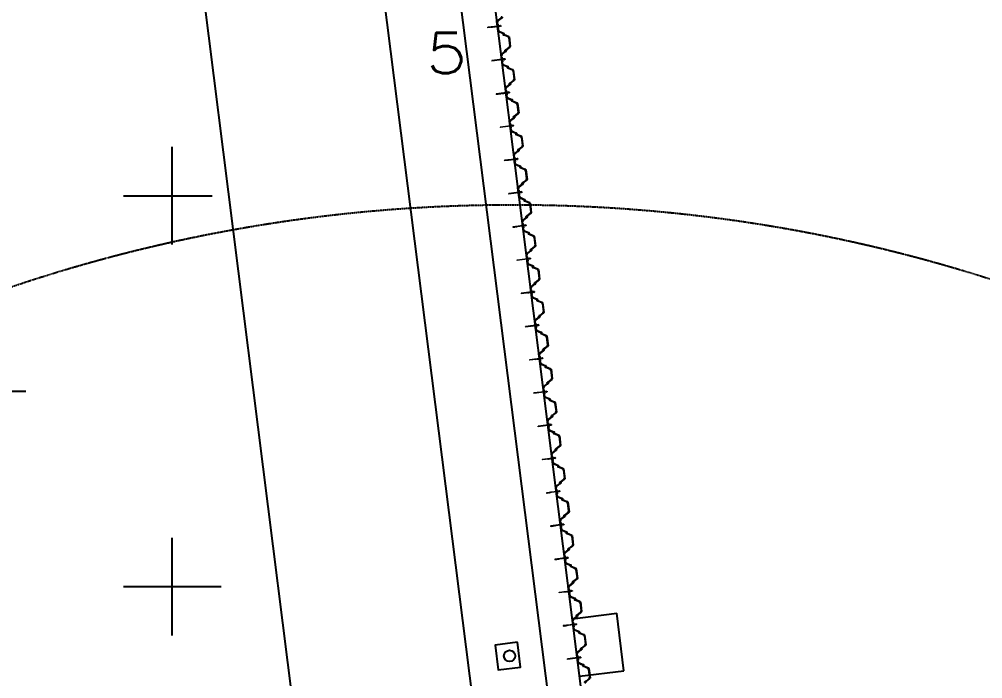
# Model space of a CAD drawing. Header units: inches. Extents: x 2621776591 to 2623670951, y 363331607 to 364354604.
# Drawn here: x 2622196166 to 2622239288, y 363661205 to 363690731 of the extents above; entities that cross this region are included whole.
import ezdxf

# ---------------------------------------------------------------- set-up
doc = ezdxf.new("R2010")
doc.units = ezdxf.units.IN
doc.header["$MEASUREMENT"] = 0
doc.linetypes.add('ACAD_ISO10W100', pattern=[18, 12, -3, 0, -3])
doc.linetypes.add('BORDERX2', pattern=[3.5, 1, -0.5, 1, -0.5, 0, -0.5])
for name, color, linetype in [('BOLLARD', 1, 'Continuous'), ('Bollard Nos.', 7, 'Continuous'), ('DIM', 8, 'Continuous'), ('FENDER', 1, 'Continuous'), ('PIER', 7, 'Continuous'), ('SHEETPILE', 9, 'Continuous'), ('TEXT2', 1, 'Continuous')]:
    doc.layers.add(name, color=color, linetype=linetype)
doc.layers.add('CRANE', color=7, linetype='Continuous', true_color=0x7f3f7f)
doc.styles.add('ROMANS', font='romans')
pattern_1 = [(345, (493164.8837858685, 2793723.272402522), (0.00246525140460151, 0.009200443495403375), [])]

# ---------------------------------------------------------------- blocks, each defined once
blk = doc.blocks.new('AU25D')
at = {"color": 7}
for p, q in [((-17.75, 10.5), (-17.75, 3.000437081158451)), ((-8.25, 9.5), (-8.25, 7.870285842249359)), ((6.545248191543577, -6.787101521733347), (-7.257391819077383, 5.64085136581707)), ((-5.75, 22.5), (17.85288811077771, 22.5)), ((-5.25, 12.5), (15.13794479972966, 12.5)), ((22.71786163413707, -18.04792223050753), (20.11312721772992, 7.997553924336897)), ((32.39452791679468, -14.31602513385769), (29.79332591397724, 11.6941294184071)), ((717.6054720832016, -14.31602513385769), (720.2066740860191, 11.6941294184071)), ((727.2821383658611, -18.04792223050571), (729.8868727822683, 7.997553924336897)), ((755.7499999999983, 22.5), (732.1471118892205, 22.5)), ((755.2499999999982, 12.5), (734.8620552002667, 12.5)), ((756.5452481915428, 6.787101521733347), (742.7426081809216, -5.64085136581707)), ((743.4547518084528, -6.787101521733347), (757.2573918190737, 5.64085136581707)), ((749.8497159067965, 10.5), (755.1199999999982, 10.5)), ((758.2499999999982, 9.5), (758.2499999999982, 7.870285842249359)), ((767.7499999999982, 10.5), (767.7499999999982, 3.000437081158451)), ((772.7178616341342, 18.04792223050571), (770.113127217729, -7.997553924336897)), ((776.0411521251635, 28.22840040445408), (884.4516152983097, 212.6682477956328)), ((782.3945279167938, 14.31602513385769), (779.7933259139763, -11.6941294184071)), ((785.7178184078231, 24.49650330780605), (873.3022127351968, 173.5047433868967)), ((906.0042368972807, 225), (1343.995763102714, 225)), ((937.9600775321112, 210.4999999999999), (1312.039922467884, 210.4999999999999)), ((1473.958847874833, 28.22840040445589), (1365.548384701686, 212.6682477956328)), ((1464.282181592173, 24.49650330780605), (1376.697787264799, 173.5047433868967)), ((1467.605472083202, 14.31602513385769), (1470.20667408602, -11.6941294184071)), ((1477.282138365861, 18.04792223050753), (1479.886872782267, -7.997553924336897)), ((1493.454751808453, 6.787101521733347), (1507.257391819074, -5.64085136581707)), ((1500.150284093199, 10.5), (1494.879999999998, 10.5)), ((-0.150284093202572, -10.5), (5.119999999998981, -10.5)), ((26.04115212516444, -28.22840040445589), (134.4516152983105, -212.6682477956328)), ((35.71781840782387, -24.49650330780605), (123.3022127351978, -173.5047433868967)), ((593.9957631027154, -225), (156.0042368972826, -225)), ((562.0399224678858, -210.4999999999999), (187.9600775321123, -210.4999999999999)), ((723.9588478748318, -28.22840040445408), (615.5483847016857, -212.6682477956328)), ((714.2821815921725, -24.49650330780605), (626.6977872648002, -173.5047433868967)), ((732.2499999999983, -10.5), (732.2499999999983, -3.000437081158451)), ((741.7499999999982, -9.5), (741.7499999999982, -7.870285842249359)), ((744.2499999999983, -22.5), (767.8528881107759, -22.5)), ((744.7499999999983, -12.5), (765.1379447997286, -12.5)), ((750.1502840931988, -10.5), (744.8799999999992, -10.5)), ((1505.749999999998, -22.5), (1482.14711188922, -22.5)), ((1505.249999999998, -12.5), (1484.862055200267, -12.5)), ((1508.249999999998, -9.5), (1508.249999999998, -7.870285842249359)), ((1517.749999999998, -10.5), (1517.749999999998, -3.000437081158451))]:
    blk.add_line(p, q, dxfattribs=at)
at = {"color": 4, "linetype": 'ACAD_ISO10W100'}
for p, q in [((5, 0), (-5, 0)), ((0, 5), (0, -5)), ((754.9999999999983, 0), (744.9999999999982, 0)), ((749.9999999999983, 5), (749.9999999999983, -5)), ((749.9999999999983, 5), (749.9999999999983, -5)), ((749.9999999999983, -5), (749.9999999999983, 5)), ((1494.999999999998, 0), (1504.999999999998, 0)), ((1499.999999999998, -5), (1499.999999999998, 5))]:
    blk.add_line(p, q, dxfattribs=at)
at = {"color": 7}
for centre, radius, start, end in [((-5.75, 10.5), 12, 90, 180), ((-7.75, 3.000437081158451), 10, 180, 220.5383065500835), ((-5.25, 9.5), 3, 90, 180), ((-5.25, 7.870285842249359), 3, 180, 227.9999999999919), ((15.13794479972966, 7.5), 5, 5.710999999998601, 90), ((17.85288811077771, 10.5), 12, 5.71099999999212, 90), ((732.1471118892205, 10.5), 12, 90, 174.2890000000078), ((734.8620552002667, 7.5), 5, 90, 174.2889999999949), ((742.2499999999982, -3.000437081158451), 10, 139.4616934499115, 180), ((749.8497159067965, -9.5), 20, 90, 139.4616934499065), ((755.1199999999982, 8.3700000000008), 2.129999999999999, 311.9999999999939, 90), ((755.2499999999982, 9.5), 3, 0, 90), ((755.7499999999983, 10.5), 12, 0, 90), ((755.2499999999982, 7.870285842249359), 3, 311.9999999999896, 0), ((757.7499999999982, 3.000437081158451), 10, 319.4616934499165, 0), ((797.5937737241346, 15.56015260882122), 25, 149.5537447587004, 174.2890000000013), ((807.2704400067951, 11.8282555121732), 25, 149.5537447587004, 174.2890000000013), ((937.9600775321112, 135.4999999999999), 75, 90, 149.5537447587004), ((906.0042368972807, 200), 25, 90, 149.5537447587004), ((1312.039922467884, 135.4999999999999), 75, 30.44625524129958, 90), ((1343.995763102714, 200), 25, 30.44625524129958, 90), ((1442.729559993201, 11.8282555121732), 25, 5.710999999998601, 30.44625524129958), ((1452.40622627586, 15.56015260882304), 25, 5.710999999998601, 30.44625524129958), ((1494.879999999998, 8.3700000000008), 2.129999999999999, 90, 228.000000000006), ((1500.150284093199, -9.5), 20, 40.53830655009346, 90), ((1507.749999999998, -3.000437081158451), 10, 0, 40.53830655008851), ((-0.150284093202572, 9.5), 20, 220.5383065500934, 270), ((5.119999999998981, -8.3700000000008), 2.129999999999999, 270, 48.000000000006), ((47.59377372413654, -15.56015260882304), 25, 185.7109999999986, 210.4462552412996), ((57.27044000679597, -11.8282555121732), 25, 185.7109999999986, 210.4462552412996), ((187.9600775321123, -135.4999999999999), 75, 210.4462552412996, 270), ((156.0042368972826, -200), 25, 210.4462552412996, 270), ((562.0399224678858, -135.4999999999999), 75, 270, 329.5537447587004), ((593.9957631027154, -200), 25, 270, 329.5537447587004), ((692.7295599932022, -11.8282555121732), 25, 329.5537447587004, 354.2890000000014), ((702.4062262758616, -15.56015260882122), 25, 329.5537447587004, 354.2890000000014), ((744.2499999999983, -10.5), 12, 180, 270), ((744.7499999999983, -7.870285842249359), 3, 131.999999999994, 180), ((744.7499999999983, -9.5), 3, 180, 270), ((744.8799999999992, -8.3700000000008), 2.129999999999999, 132.0000000000264, 270), ((750.1502840931988, 9.5), 20, 270, 319.4616934499114), ((765.1379447997286, -7.5), 5, 270, 354.2890000000014), ((767.8528881107759, -10.5), 12, 270, 354.2890000000078), ((1482.14711188922, -10.5), 12, 185.7109999999921, 270), ((1484.862055200267, -7.5), 5, 185.7109999999986, 270), ((1505.249999999998, -9.5), 3, 270, 0), ((1505.749999999998, -10.5), 12, 270, 0), ((1505.249999999998, -7.870285842249359), 3, 0, 48.000000000006)]:
    blk.add_arc(centre, radius, start, end, dxfattribs=at)
blk = doc.blocks.new('A$C571E2E11')
at = {"lineweight": 0}
h = blk.add_hatch(dxfattribs=at)
h.set_pattern_fill('ANSI31', color=9, scale=0.003, angle=300.0000000000001, style=0)
h.set_pattern_definition(pattern_1)
h.paths.add_polyline_path([(0.3479340741760097, 0.5030793133191764), (0.3269724333658814, 0.5167031758464873), (0.3160733437398449, 0.4999338635243475), (0.3370349846663885, 0.486310001462698)])
h = blk.add_hatch(dxfattribs=at)
h.set_pattern_fill('ANSI31', color=9, scale=0.003, angle=300.0000000000001, style=0)
h.set_pattern_definition(pattern_1)
h.paths.add_polyline_path([(0.2716404456037787, 0.3856941267379241), (0.2506788047461647, 0.3993179890130572), (-2.621090970910376e-07, 0.0136238019913435), (0.02096137840999291, -6.053596735333121e-08)])
at = {"color": 9, "lineweight": 0}
for points in [[(0.1882121523376554, 0.4637708188965917), (0.1773130625369959, 0.4470015065744519)], [(0.1773130623623729, 0.4470015065744519), (0.345006188028492, 0.3380106091499329)], [(0.1882121520466171, 0.4637708188965917), (0.2615778943873011, 0.4160873014479876)], [(0.3055925235385075, 0.5067457943223417), (0.2510970743605867, 0.4228992322459817)], [(0.3160733437398449, 0.4999338635243475), (0.2615778946201317, 0.4160873014479876)], [(0.3370349844335578, 0.4863100009970367), (0.2825395353138447, 0.4024634389206767)], [(0.3475158047513105, 0.4794980701990426), (0.2930203555733897, 0.3956515081226826)], [(0.3055925235967152, 0.5067457943223417), (0.3475158047513105, 0.4794980701990426)], [(0.3269724335987121, 0.5167031758464873), (0.3160733437980525, 0.4999338635243475)], [(0.3269724333658814, 0.5167031758464873), (0.3479340744088404, 0.5030793133191764)], [(0.3479340741178021, 0.5030793133191764), (0.3370349843753502, 0.4863100009970367)], [(0.2506788048194721, 0.3993179891258478), (-2.621090970933437e-07, 0.0136238019913435)], [(-2.621090970933437e-07, 0.0136238019913435), (0.0209613784099929, -6.05359673500061e-08)], [(0.2716404455131851, 0.385694126598537), (0.0209613784099929, -6.05359673500061e-08)], [(0.2615778943873011, 0.4160873014479876), (0.3559052777709439, 0.3547799214720726)], [(0.355905277596321, 0.3547799214720726), (0.3450061878538691, 0.3380106091499329)]]:
    blk.add_lwpolyline(points, dxfattribs=at)
for centre, start, end in [((0.3094053858807415, 0.4877261077978209), 61.35633697594447, 134.1300096689532), ((0.3285864314215355, 0.4752595301708123), 339.8268834078098, 52.60055610081844)]:
    blk.add_arc(centre, 0.01391010253357776, start, end, dxfattribs=at)
blk = doc.blocks.new('SHEETPILE')
at = {"color": 9, "xscale": 0.0009999999659256785, "yscale": 0.0009999999659256785, "zscale": 0.0009999999659256785, "rotation": 326.9660295775478}
for p in [(424.5170907975989, -275.7743318630382), (425.7746122462559, -276.5920359669253), (427.0321337140049, -277.4097400400788), (428.2896551805898, -278.2274441150948), (429.5471766478731, -279.0451481901109), (430.804698115855, -279.862852262333), (432.0622195645119, -280.6805563662201), (433.3197410322609, -281.4982604393736), (434.5772624988458, -282.3159645143896), (435.8347839661292, -283.1336685894057), (437.092305434111, -283.9513726616278), (438.349826882768, -284.7690767655149), (439.607348350517, -285.5867808386683), (440.8648698171019, -286.4044849136844), (442.1223912843852, -287.2221889887005), (443.3799127523671, -288.0398930609226), (444.637434201024, -288.8575971648097), (445.8949556683074, -289.6753012398258), (447.1524771362892, -290.4930053120479), (448.4099985849462, -291.310709415935)]:
    blk.add_blockref('AU25D', p, dxfattribs=at)
at = {"color": 9, "lineweight": 30, "rotation": 359.9875883989228}
for p in [(424.4554752888507, -276.5476795462891, -3.553102170276856e-05), (425.7129967375076, -277.3653836501762, -3.553102304934226e-05), (426.9705182052567, -278.1830877233297, -3.553102322930648e-05), (428.2280396718415, -279.0007917983457, -3.553102364227517e-05), (429.4855611391249, -279.8184958733618, -3.553102360049651e-05), (430.7430826071068, -280.6361999455839, -3.553102310397052e-05), (432.0006040557637, -281.453904049471, -3.553102445054423e-05), (433.2581255235127, -282.2716081226245, -3.553102442161472e-05), (434.5156469900976, -283.0893121976405, -3.553102483458341e-05), (435.773168457381, -283.9070162726566, -3.553102479280475e-05), (437.0306899253628, -284.7247203448787, -3.553102429627876e-05), (438.2882113740197, -285.5424244487658, -3.553102564285247e-05), (439.5457328417688, -286.3601285219193, -3.553102540502924e-05), (440.8032543083536, -287.1778325969353, -3.553102581799792e-05), (442.060775775637, -287.9955366719514, -3.553102577621926e-05), (443.3182972436189, -288.8132407441735, -3.553102527969328e-05), (444.5758186922758, -289.6309448480606, -3.553102662626698e-05), (445.8333401595592, -290.4486489230767, -3.553102271673278e-05), (447.090861627541, -291.2663529952988, -3.55310222202068e-05), (448.3483830761979, -292.0840570991859, -3.55310235667805e-05)]:
    blk.add_blockref('A$C571E2E11', p, dxfattribs=at)
blk = doc.blocks.new('A$C6b66f7a2')
at = {"layer": 'BOLLARD'}
blk.add_lwpolyline([(2622218465.62499, 363662834.8671744), (2622217463.603674, 363662708.1656203), (2622217603.477172, 363661601.9737722), (2622218605.498487, 363661728.6753265)], close=True, dxfattribs=at)
blk.add_circle((2622218108.958604, 363662227.8290046), 250, dxfattribs=at)
at = {"layer": 'FENDER'}
for p, q in [((2622220922.40039, 363663893.2739868), (2622222906.655273, 363664143.7384647)), ((2622223232.258788, 363661564.2070923), (2622222906.655273, 363664143.7384647)), ((2622221248.003906, 363661313.7426147), (2622223232.258788, 363661564.2070923))]:
    blk.add_line(p, q, dxfattribs=at)
at = {"layer": 'Bollard Nos.', "style": 'ROMANS', "width": 1.200000000953674}
blk.add_text('5', height=1800, dxfattribs=at).set_placement((2622214364.846843, 363688320.0224239))
blk = doc.blocks.new('A$Cf8f52d6a')
h = blk.add_hatch()
h.set_pattern_fill('CROSS', color=190, scale=35000)
h.set_pattern_definition([(0, (-2621516680.139141, -363862179.5052117), (8750, 8750), [4375, -13125]), (90, (-2621514492.639141, -363864367.0052117), (-8749.999999999998, 8750), [4375, -13125])])
h.paths.add_polyline_path([(41725.98507356644, -330565.7370127439), (0, 0), (-29008.87305164337, -3661.673514306545), (-10701.31254959106, -146413.587638557), (-5938.21416425705, -155638.1142347455), (-4284.154000759125, -168532.8637120128), (-6564.820395469666, -178660.9218712449), (12920.60696601868, -330565.7370128036)])

msp = doc.modelspace()

# ---------------------------------------------------------------- linework, layer by layer
at = {"layer": 'CRANE', "color": 82, "linetype": 'BORDERX2', "true_color": 0x33cc00}
msp.add_circle((2622218250.860192, 363612427.43252, -2.182787284255018e-08), 70000.01147389402, dxfattribs=at)
at = {"layer": 'FENDER'}
for p, q in [((2622220922.40039, 363663893.2739868), (2622222906.655273, 363664143.7384647)), ((2622223232.258788, 363661564.2070923), (2622222906.655273, 363664143.7384647)), ((2622221248.003906, 363661313.7426147), (2622223232.258788, 363661564.2070923))]:
    msp.add_line(p, q, dxfattribs=at)
at = {"layer": 'PIER'}
for p, q in [((2622237748.669151, 363530591.0374553), (2622154131.963377, 364193027.6195066)), ((2622236260.414062, 363530403.1809692), (2622152831.814672, 364191349.5842687))]:
    msp.add_line(p, q, dxfattribs=at)
at = {"layer": 'TEXT2'}
for p, q in [((2622151194.757455, 364176374.1662219), (2622226613.134803, 363579913.5634318)), ((2622143257.952209, 364175370.6113011), (2622218676.329557, 363578910.0085109))]:
    msp.add_line(p, q, dxfattribs=at)

# ---------------------------------------------------------------- block references
at = {"color": 190}
msp.add_blockref('A$Cf8f52d6a', (2622182171.517826, 363862179.5052117), dxfattribs=at)
at = {"layer": 'DIM'}
msp.add_blockref('A$C6b66f7a2', (0, 0), dxfattribs=at)
at = {"layer": 'SHEETPILE', "color": 10, "linetype": 'Continuous', "xscale": 999.9999629246952, "yscale": 999.99999995941, "zscale": 999.9999999999998, "rotation": 310.2281254504237}
msp.add_blockref('SHEETPILE', (2622154131.963378, 364193027.6195066, -1.587643645023506e-09), dxfattribs=at)

doc.saveas('drawing.dxf')
